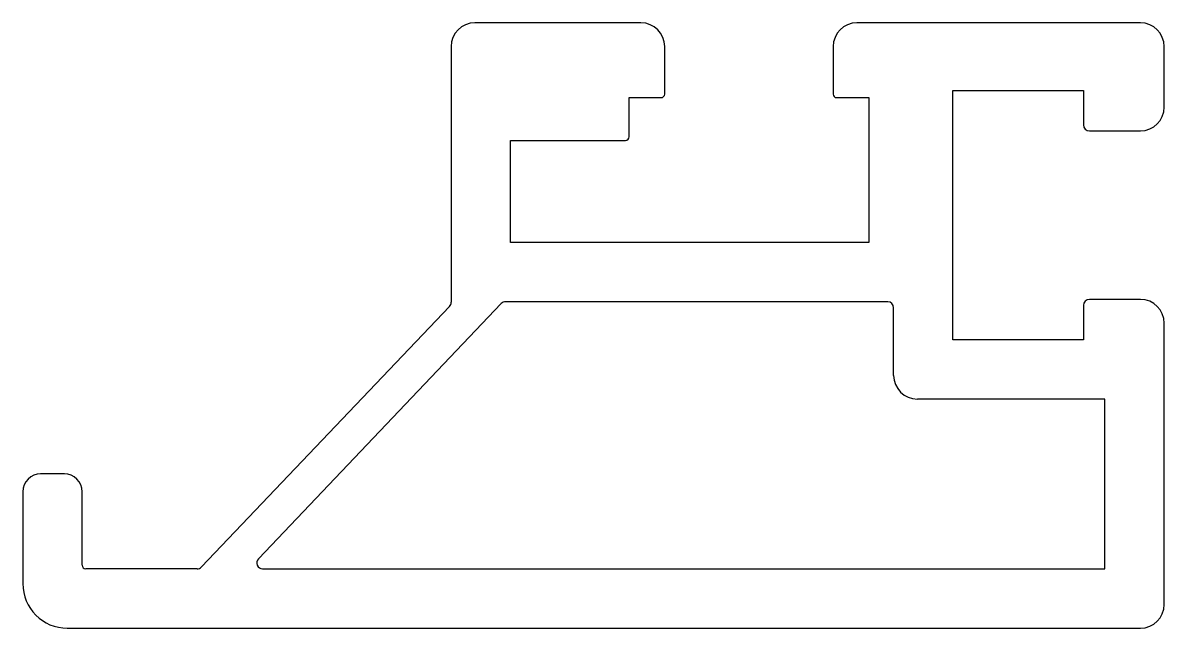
# Model space of a CAD drawing. Extents: x 802.9 to 899.1, y 581.8 to 632.8.
import ezdxf

# ---------------------------------------------------------------- set-up
doc = ezdxf.new("R2010")
doc.units = 0
doc.layers.get('0').update_dxf_attribs({"linetype": 'CONTINUOUS'})

msp = doc.modelspace()

# ---------------------------------------------------------------- linework, layer by layer
for p, q in [((855.026, 632.78), (841.026, 632.78)), ((897.126, 632.78), (873.226, 632.78)), ((839.026, 630.78), (839.026, 609.235)), ((857.026, 626.78), (857.026, 630.78)), ((871.226, 630.78), (871.226, 626.78)), ((899.126, 625.68), (899.126, 630.78)), ((854.026, 623.18), (854.026, 626.48)), ((854.026, 626.48), (856.726, 626.48)), ((871.526, 626.48), (874.226, 626.48)), ((874.226, 626.48), (874.226, 614.28)), ((881.326, 606.08), (881.326, 627.08)), ((881.326, 627.08), (892.326, 627.08)), ((892.326, 627.08), (892.326, 624.18)), ((892.826, 623.68), (897.126, 623.68)), ((844.026, 614.28), (844.026, 622.88)), ((844.026, 622.88), (853.726, 622.88)), ((874.226, 614.28), (844.026, 614.28)), ((843.255, 609.125), (822.778, 587.625)), ((875.826, 609.28), (843.617, 609.28)), ((892.326, 608.98), (892.326, 606.08)), ((897.126, 609.48), (892.826, 609.48)), ((838.888, 608.89), (817.979, 586.935)), ((876.326, 603.08), (876.326, 608.78)), ((899.126, 583.78), (899.126, 607.48)), ((892.326, 606.08), (881.326, 606.08)), ((894.126, 601.08), (878.326, 601.08)), ((894.126, 586.78), (894.126, 601.08)), ((806.426, 594.78), (804.426, 594.78)), ((802.926, 593.28), (802.926, 585.53)), ((807.926, 587.08), (807.926, 593.28)), ((817.617, 586.78), (808.226, 586.78)), ((823.14, 586.78), (894.126, 586.78)), ((806.676, 581.78), (897.126, 581.78))]:
    msp.add_line(p, q)
for centre, radius, start, end in [((841.026, 630.78), 2, 90, 180), ((855.026, 630.78), 2, 0, 90), ((873.226, 630.78), 2, 90, 180), ((897.126, 630.78), 2, 0, 90), ((856.726, 626.78), 0.3, 270, 0), ((871.526, 626.78), 0.3, 180, 270), ((897.126, 625.68), 2, 270, 0), ((892.826, 624.18), 0.5, 180, 270), ((853.726, 623.18), 0.3, 270, 0), ((838.526, 609.235), 0.5, 316.39718, 0), ((843.617, 608.78), 0.5, 90, 136.39718), ((875.826, 608.78), 0.5, 0, 90), ((892.826, 608.98), 0.5, 90, 180), ((897.126, 607.48), 2, 0, 90), ((878.326, 603.08), 2, 180, 270), ((804.426, 593.28), 1.5, 90, 180), ((806.426, 593.28), 1.5, 0, 90), ((808.226, 587.08), 0.3, 180, 270), ((817.617, 587.28), 0.5, 270, 316.39718), ((823.14, 587.28), 0.5, 136.39718, 270), ((806.676, 585.53), 3.75, 180, 270), ((897.126, 583.78), 2, 270, 0)]:
    msp.add_arc(centre, radius, start, end)

doc.saveas('drawing.dxf')
